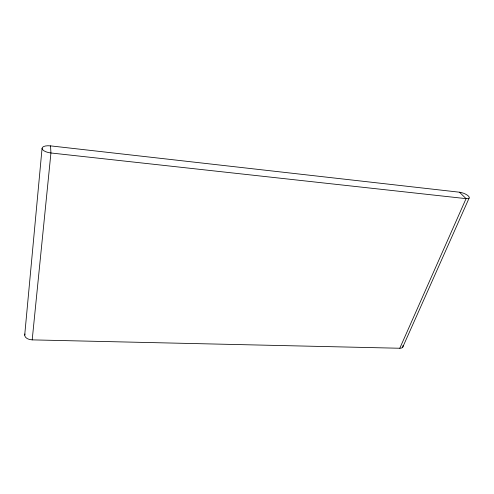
<?xml version="1.0" encoding="UTF-8"?>
<svg xmlns="http://www.w3.org/2000/svg" width="494" height="494" viewBox="0 0 494 494"><rect width="100%" height="100%" fill="white"/><g stroke="black" fill="none" stroke-linecap="round" stroke-linejoin="round"><path stroke-width="0.74" d="M24.7 335.13L42.052 148.428A8.731 3.495 8.2 0 1 50.549 145.878L459.488 192.209A6.941 2.322 20.7 0 1 468.411 196.056A6.941 2.322 20.7 0 1 466.07 198.644L399.794 348.251L32.196 339.878A7.459 4.526 2.4 0 1 24.966 333.963M32.196 339.878L50.931 152.979L50.549 145.878M402.715 347.208L469.096 198.131M459.488 192.209L466.07 198.644L50.931 152.979A8.731 3.495 8.2 0 1 42.052 148.459M402.931 345.516A6.089 3.186 24.1 0 1 399.794 348.251"/></g></svg>
